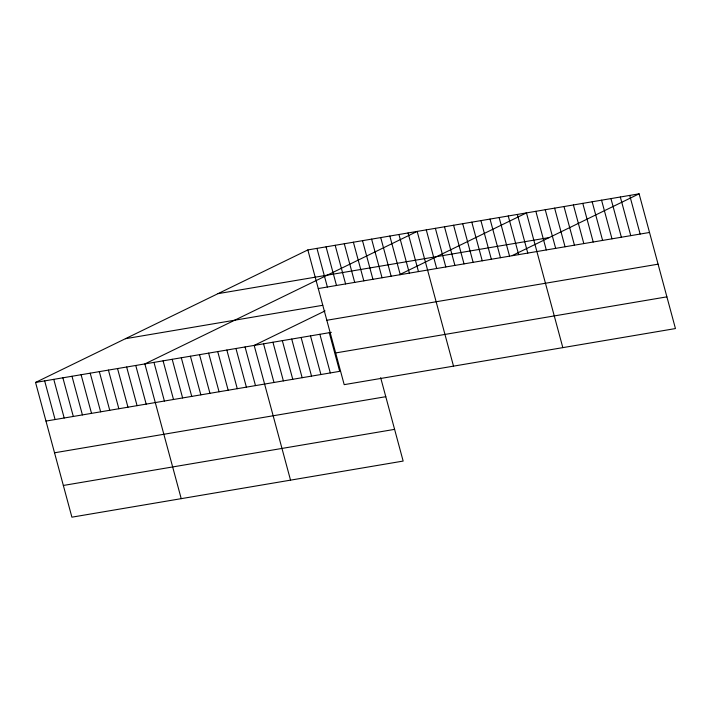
<?xml version="1.0" encoding="UTF-8"?>
<svg xmlns="http://www.w3.org/2000/svg" width="711" height="711" viewBox="0 0 711 711"><rect width="100%" height="100%" fill="white"/><g stroke="black" fill="none" stroke-linecap="round" stroke-linejoin="round"><path stroke-width="1.07" d="M380.652 377.674L403.155 461.075L71.9 517.173L35.55 382.438L307.845 249.925L639.1 193.827L675.45 328.562L344.195 384.651L307.845 249.925M325.06 310.92L254.174 345.422L290.532 480.147M399.582 274.65L526.469 212.9L562.828 347.635M512.204 255.587L639.1 193.827M217.984 293.652L549.239 237.563M318.27 288.559L649.525 232.47M125.412 338.712L322.776 305.286M326.829 320.27L658.075 264.181M35.55 382.438L331.344 332.348M335.645 352.94L666.891 296.851M45.975 421.081L339.689 371.346L329.264 332.704M54.534 452.791L385.789 396.694M63.35 485.462L394.596 429.364M629.715 195.418L640.14 234.061M620.33 197.009L630.755 235.652M610.945 198.6L621.37 237.234M601.559 200.191L611.984 238.825M592.165 201.773L602.599 240.416M582.78 203.364L593.214 242.007M573.395 204.955L583.829 243.597M564.01 206.546L574.435 245.179M554.624 208.136L565.049 246.77M545.239 209.718L555.664 248.361M535.854 211.309L546.279 249.952M517.359 214.446L527.784 253.08M508.249 215.984L518.675 254.627M499.14 217.53L509.565 256.164M490.03 219.068L500.455 257.711M480.92 220.614L491.345 259.257M471.811 222.161L482.236 260.795M462.701 223.698L473.135 262.341M453.591 225.245L464.025 263.879M444.482 226.782L454.916 265.425M435.381 228.329L445.806 266.963M426.271 229.866L436.696 268.509M453.511 366.138L417.161 231.413L144.866 363.925L181.216 498.66M408.052 232.959L418.477 271.593M398.942 234.497L409.367 273.14M389.832 236.043L400.257 274.677M380.723 237.581L391.148 276.224M371.613 239.127L382.038 277.761M362.503 240.665L372.928 279.307M353.394 242.211L363.819 280.854M344.284 243.749L354.709 282.391M335.174 245.295L345.599 283.938M326.065 246.841L336.49 285.475M316.955 248.379L327.38 287.022M319.879 334.294L330.304 372.937M310.494 335.885L320.919 374.519M301.109 337.476L311.534 376.11M291.714 339.058L302.148 377.701M282.329 340.649L292.763 379.292M272.944 342.24L283.378 380.883M263.559 343.831L273.984 382.465M245.064 346.959L255.489 385.602M235.954 348.506L246.388 387.14M226.845 350.043L237.278 388.686M217.735 351.59L228.169 390.232M208.625 353.127L219.059 391.77M199.524 354.673L209.949 393.316M190.415 356.22L200.84 394.854M181.305 357.757L191.73 396.4M172.195 359.304L182.62 397.938M163.086 360.841L173.511 399.484M153.976 362.388L164.401 401.031M135.757 365.472L146.182 404.115M126.647 367.018L137.072 405.652M117.537 368.556L127.962 407.199M108.428 370.102L118.853 408.736M99.318 371.64L109.743 410.283M90.208 373.186L100.633 411.82M81.098 374.724L91.523 413.367M71.989 376.27L82.414 414.913M62.879 377.817L73.304 416.45M53.769 379.354L64.194 417.997M44.66 380.9L55.085 419.534"/></g></svg>
